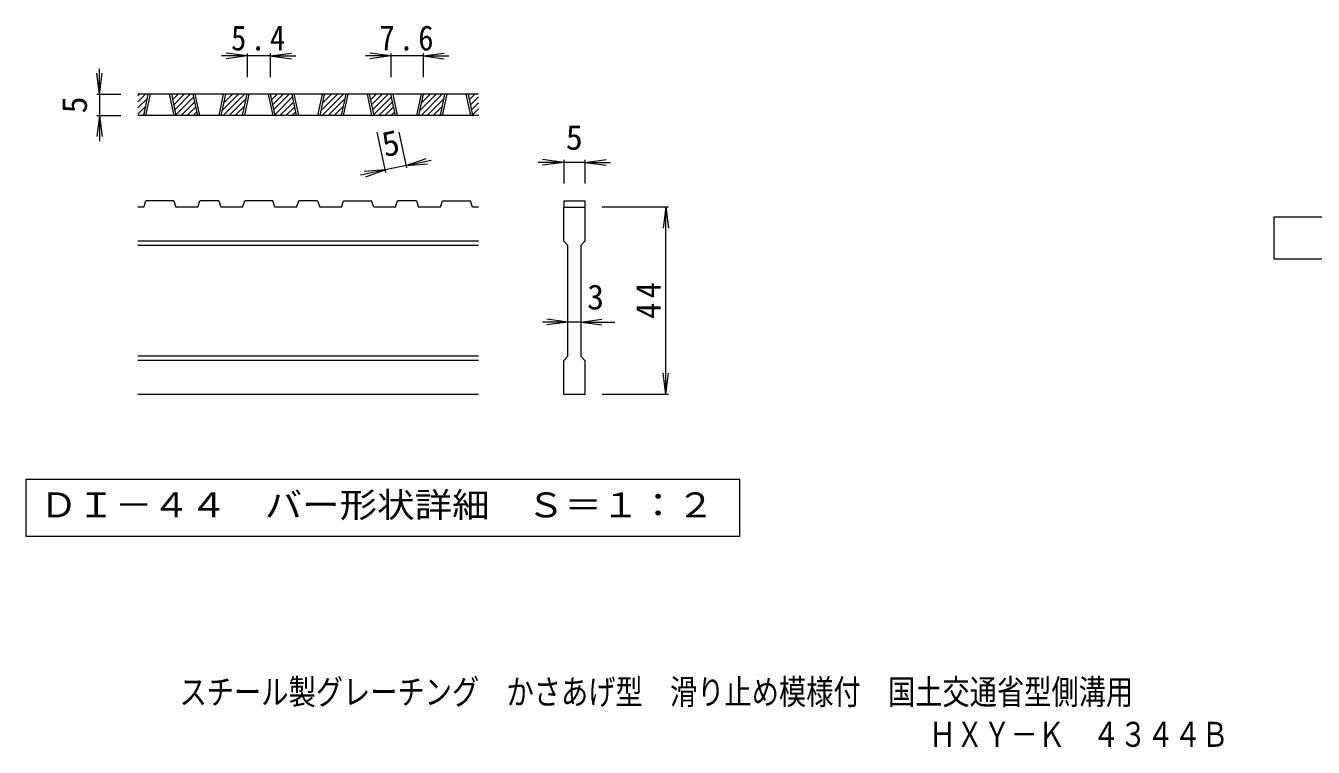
# Model space of a CAD drawing. Units: millimetres on the paper, enlarged 5 times, with parts at other scales. Extents: x -759 to 819, y -687 to 608.
# Drawn here: x -514 to 242, y -687 to -263 of the extents above; entities that cross this region are included whole.
import ezdxf
from ezdxf.enums import TextEntityAlignment as Align

# ---------------------------------------------------------------- set-up
doc = ezdxf.new("R2010")
doc.units = ezdxf.units.MM
doc.header["$LTSCALE"] = 5
for name, color, linetype, lineweight in [('D-0', 3, 'Continuous', 9), ('D-4', 7, 'Continuous', 9), ('F-4_F-4ﾚｲﾔ', 2, 'Continuous', 9)]:
    doc.layers.add(name, color=color, linetype=linetype, lineweight=lineweight)
doc.layers.add('F-5_F-5ﾚｲﾔ', color=2, linetype='Continuous')
doc.styles.add('ＭＳ ゴシック', font='')
doc.styles.get('ＭＳ ゴシック').set_extended_font_data('MS Gothic')

msp = doc.modelspace()

# ---------------------------------------------------------------- linework, layer by layer
at = {"layer": 'D-0'}
for p, q in [((-448.35, -307.776), (-443.816, -303.242)), ((-448.35, -304.24), (-447.352, -303.242)), ((-248.35, -303.242), (-448.35, -303.242)), ((-448.35, -311.311), (-442.769, -305.73)), ((-444.911, -315.742), (-442.236, -303.242)), ((-443.661, -315.742), (-440.986, -303.242)), ((-429.911, -303.242), (-427.236, -315.742)), ((-428.661, -303.242), (-425.986, -315.742)), ((-428.576, -303.641), (-428.177, -303.242)), ((-427.953, -306.554), (-424.641, -303.242)), ((-427.329, -309.466), (-421.106, -303.242)), ((-426.706, -312.378), (-417.57, -303.242)), ((-426.083, -315.291), (-415.553, -304.761)), ((-422.999, -315.742), (-414.93, -307.673)), ((-413.203, -315.742), (-415.878, -303.242)), ((-411.953, -315.742), (-414.628, -303.242)), ((-398.203, -303.242), (-400.878, -315.742)), ((-396.953, -303.242), (-399.628, -315.742)), ((-399.041, -312.997), (-389.286, -303.242)), ((-398.251, -315.742), (-385.75, -303.242)), ((-398.078, -308.499), (-392.821, -303.242)), ((-397.116, -304.001), (-396.357, -303.242)), ((-394.715, -315.742), (-384.703, -305.73)), ((-386.845, -315.742), (-384.17, -303.242)), ((-385.595, -315.742), (-382.92, -303.242)), ((-371.845, -303.242), (-369.17, -315.742)), ((-370.595, -303.242), (-367.92, -315.742)), ((-370.51, -303.641), (-370.111, -303.242)), ((-369.887, -306.554), (-366.575, -303.242)), ((-369.263, -309.466), (-363.04, -303.242)), ((-368.64, -312.378), (-359.504, -303.242)), ((-368.017, -315.291), (-357.487, -304.761)), ((-364.933, -315.742), (-356.864, -307.673)), ((-355.137, -315.742), (-357.812, -303.242)), ((-353.887, -315.742), (-356.562, -303.242)), ((-340.137, -303.242), (-342.812, -315.742)), ((-338.887, -303.242), (-341.562, -315.742)), ((-340.975, -312.997), (-331.22, -303.242)), ((-340.185, -315.742), (-327.684, -303.242)), ((-340.012, -308.499), (-334.755, -303.242)), ((-339.05, -304.001), (-338.291, -303.242)), ((-336.649, -315.742), (-326.637, -305.73)), ((-328.779, -315.742), (-326.104, -303.242)), ((-327.529, -315.742), (-324.854, -303.242)), ((-313.779, -303.242), (-311.104, -315.742)), ((-312.529, -303.242), (-309.854, -315.742)), ((-312.444, -303.641), (-312.045, -303.242)), ((-311.821, -306.554), (-308.509, -303.242)), ((-311.197, -309.466), (-304.974, -303.242)), ((-310.574, -312.378), (-301.438, -303.242)), ((-309.951, -315.291), (-299.421, -304.761)), ((-306.867, -315.742), (-298.798, -307.673)), ((-297.071, -315.742), (-299.746, -303.242)), ((-295.821, -315.742), (-298.496, -303.242)), ((-282.071, -303.242), (-284.746, -315.742)), ((-280.821, -303.242), (-283.496, -315.742)), ((-282.909, -312.997), (-273.154, -303.242)), ((-282.119, -315.742), (-269.618, -303.242)), ((-281.946, -308.499), (-276.689, -303.242)), ((-280.984, -304.001), (-280.225, -303.242)), ((-278.583, -315.742), (-268.571, -305.73)), ((-270.713, -315.742), (-268.038, -303.242)), ((-269.463, -315.742), (-266.788, -303.242)), ((-255.713, -303.242), (-253.038, -315.742)), ((-254.463, -303.242), (-251.788, -315.742)), ((-254.378, -303.641), (-253.979, -303.242)), ((-253.755, -306.554), (-250.443, -303.242)), ((-253.131, -309.466), (-248.35, -304.684)), ((-252.508, -312.378), (-248.35, -308.22)), ((-448.35, -314.847), (-443.731, -310.228)), ((-248.35, -315.742), (-448.35, -315.742)), ((-445.71, -315.742), (-444.694, -314.726)), ((-419.464, -315.742), (-414.307, -310.585)), ((-415.928, -315.742), (-413.684, -313.498)), ((-391.18, -315.742), (-385.665, -310.228)), ((-387.644, -315.742), (-386.628, -314.726)), ((-361.398, -315.742), (-356.241, -310.585)), ((-357.862, -315.742), (-355.618, -313.498)), ((-333.113, -315.742), (-327.599, -310.228)), ((-329.578, -315.742), (-328.562, -314.726)), ((-303.332, -315.742), (-298.175, -310.585)), ((-299.796, -315.742), (-297.552, -313.498)), ((-275.047, -315.742), (-269.533, -310.228)), ((-271.512, -315.742), (-270.496, -314.726)), ((-251.885, -315.291), (-248.35, -311.755)), ((-248.801, -315.742), (-248.35, -315.291)), ((-444.911, -369.492), (-448.35, -369.492)), ((-444.911, -369.492), (-443.661, -365.742)), ((-427.236, -365.742), (-443.661, -365.742)), ((-427.236, -365.742), (-425.986, -369.492)), ((-413.203, -369.492), (-425.986, -369.492)), ((-413.203, -369.492), (-411.953, -365.742)), ((-400.878, -365.742), (-411.953, -365.742)), ((-400.878, -365.742), (-399.628, -369.492)), ((-386.845, -369.492), (-399.628, -369.492)), ((-386.845, -369.492), (-385.595, -365.742)), ((-369.17, -365.742), (-385.595, -365.742)), ((-367.92, -369.492), (-369.17, -365.742)), ((-355.137, -369.492), (-367.92, -369.492)), ((-355.137, -369.492), (-353.887, -365.742)), ((-342.812, -365.742), (-353.887, -365.742)), ((-342.812, -365.742), (-341.562, -369.492)), ((-328.779, -369.492), (-341.562, -369.492)), ((-328.779, -369.492), (-327.529, -365.742)), ((-327.529, -365.742), (-311.104, -365.742)), ((-309.854, -369.492), (-311.104, -365.742)), ((-297.071, -369.492), (-309.854, -369.492)), ((-297.071, -369.492), (-295.821, -365.742)), ((-284.746, -365.742), (-295.821, -365.742)), ((-284.746, -365.742), (-283.496, -369.492)), ((-270.713, -369.492), (-283.496, -369.492)), ((-270.713, -369.492), (-269.463, -365.742)), ((-269.463, -365.742), (-253.038, -365.742)), ((-251.788, -369.492), (-253.038, -365.742)), ((-248.35, -369.492), (-251.788, -369.492)), ((-198.35, -365.742), (-185.85, -365.742)), ((-198.35, -365.742), (-198.35, -369.492)), ((-198.35, -369.492), (-185.85, -369.492)), ((-198.35, -389.492), (-198.35, -369.492)), ((-185.85, -365.742), (-185.85, -369.492)), ((-185.85, -369.492), (-185.85, -389.492)), ((-248.35, -389.492), (-448.35, -389.492)), ((-248.35, -391.992), (-448.35, -391.992)), ((-198.35, -389.492), (-195.85, -391.992)), ((-195.85, -456.992), (-195.85, -391.992)), ((-188.35, -391.992), (-185.85, -389.492)), ((-188.35, -391.992), (-188.35, -456.992)), ((-248.35, -456.992), (-448.35, -456.992)), ((-248.35, -459.492), (-448.35, -459.492)), ((-188.35, -456.992), (-185.85, -459.492)), ((-185.85, -459.492), (-185.85, -479.492)), ((-248.35, -479.492), (-448.35, -479.492)), ((-185.85, -479.492), (-198.35, -479.492))]:
    msp.add_line(p, q, dxfattribs=at)
msp.add_lwpolyline([(-198.35, -479.492), (-198.35, -459.492), (-195.85, -456.992)], dxfattribs=at)
at = {"layer": 'D-0', "color": 7}
msp.add_lwpolyline([(-514.177, -529.492), (-514.177, -562.718), (-95.023, -562.718), (-95.023, -529.492)], close=True, dxfattribs=at)
at = {"layer": 'D-4'}
for p, q in [((-384.17, -280.742), (-396.563, -279.111)), ((-384.17, -279.242), (-384.17, -293.242)), ((-370.595, -280.742), (-358.202, -279.111)), ((-370.595, -279.242), (-370.595, -293.242)), ((-299.746, -280.742), (-312.139, -279.111)), ((-299.746, -279.242), (-299.746, -293.242)), ((-280.821, -280.742), (-268.428, -279.111)), ((-280.821, -279.242), (-280.821, -293.242)), ((-384.17, -280.742), (-399.17, -280.742)), ((-384.17, -280.742), (-396.563, -282.374)), ((-370.595, -280.742), (-384.17, -280.742)), ((-370.595, -280.742), (-358.202, -282.374)), ((-370.595, -280.742), (-355.595, -280.742)), ((-299.746, -280.742), (-314.746, -280.742)), ((-299.746, -280.742), (-312.139, -282.374)), ((-280.821, -280.742), (-299.746, -280.742)), ((-280.821, -280.742), (-268.428, -282.374)), ((-280.821, -280.742), (-265.821, -280.742)), ((-470.85, -303.242), (-472.481, -290.849)), ((-470.85, -303.242), (-470.85, -288.242)), ((-470.85, -303.242), (-469.218, -290.849)), ((-472.35, -303.242), (-458.35, -303.242)), ((-470.85, -303.242), (-470.85, -315.742)), ((-470.85, -315.742), (-472.481, -328.135)), ((-472.35, -315.742), (-458.35, -315.742)), ((-470.85, -315.742), (-469.218, -328.135)), ((-470.85, -315.742), (-470.85, -330.742)), ((-302.703, -349.161), (-307.762, -325.521)), ((-290.48, -346.545), (-294.979, -325.521)), ((-303.017, -347.694), (-317.685, -350.833)), ((-303.017, -347.694), (-315.477, -348.692)), ((-303.017, -347.694), (-314.794, -351.883)), ((-290.793, -345.078), (-303.017, -347.694)), ((-290.793, -345.078), (-279.016, -340.889)), ((-290.793, -345.078), (-276.126, -341.939)), ((-290.793, -345.078), (-278.333, -344.08)), ((-198.35, -343.242), (-213.35, -343.242)), ((-198.35, -343.242), (-210.743, -341.611)), ((-198.35, -343.242), (-210.743, -344.874)), ((-198.35, -341.742), (-198.35, -355.742)), ((-185.85, -343.242), (-198.35, -343.242)), ((-185.85, -343.242), (-173.457, -341.611)), ((-185.85, -341.742), (-185.85, -355.742)), ((-185.85, -343.242), (-173.457, -344.874)), ((-185.85, -343.242), (-170.85, -343.242)), ((-136.85, -369.492), (-175.85, -369.492)), ((-138.35, -369.492), (-139.981, -381.885)), ((-138.35, -369.492), (-136.718, -381.885)), ((-138.35, -479.492), (-138.35, -369.492)), ((-195.85, -436.992), (-210.85, -436.992)), ((-195.85, -436.992), (-208.243, -435.361)), ((-195.85, -436.992), (-208.243, -438.624)), ((-188.35, -436.992), (-195.85, -436.992)), ((-188.35, -436.992), (-175.957, -435.361)), ((-188.35, -436.992), (-175.957, -438.624)), ((-188.35, -436.992), (-168.35, -436.992)), ((-138.35, -479.492), (-139.981, -467.099)), ((-138.35, -479.492), (-136.718, -467.099)), ((-136.85, -479.492), (-175.85, -479.492))]:
    msp.add_line(p, q, dxfattribs=at)
at = {"layer": 'F-4_F-4ﾚｲﾔ'}
msp.add_lwpolyline([(218.824, -400.141), (218.824, -375.14), (331.324, -375.14), (331.324, -400.141)], close=True, dxfattribs=at)

# ---------------------------------------------------------------- texts
at = {"layer": 'D-0', "color": 2, "style": 'ＭＳ ゴシック', "width": 1.1}
msp.add_text('ＤＩ－４４\u3000バー形状詳細\u3000Ｓ＝１：２', height=14.66, dxfattribs=at).set_placement((-505.85, -556.105), align=Align.BOTTOM_LEFT)
at = {"layer": 'D-4', "color": 2, "style": 'ＭＳ ゴシック'}
for rotation, p in [(90, (-473.85, -314.492)), (12.079, (-302.422, -344.499))]:
    msp.add_text('5', height=14.66, rotation=rotation, dxfattribs=at).set_placement(p, align=Align.BOTTOM_LEFT)
for s, p in [('5', (-197.1, -340.242)), ('3', (-184.6, -433.992))]:
    msp.add_text(s, height=14.66, dxfattribs=at).set_placement(p, align=Align.BOTTOM_LEFT)
at = {"layer": 'D-4', "color": 2, "char_height": 14.66, "attachment_point": 7, "style": 'ＭＳ ゴシック'}
for s, insert in [('\\T1.27;\\W0.9;5.4', (-393.633, -277.742)), ('\\T1.27;\\W0.9;7.6', (-306.534, -277.742))]:
    msp.add_mtext(s, dxfattribs=dict(at, insert=insert))
at = {"layer": 'D-4', "color": 2, "insert": (-141.35, -435.117), "char_height": 14.66, "attachment_point": 7, "rotation": 90, "style": 'ＭＳ ゴシック'}
msp.add_mtext('\\T1.27;\\W0.95;44', dxfattribs=at)
at = {"layer": 'F-5_F-5ﾚｲﾔ', "style": 'ＭＳ ゴシック', "width": 0.8}
for s, p in [('スチール製グレーチング\u3000かさあげ型\u3000滑り止め模様付\u3000国土交通省型側溝用', (-423.899, -665.917)), ('ＨＸＹ－Ｋ\u3000４３４４Ｂ', (16.063, -690.831))]:
    msp.add_text(s, height=14.66, dxfattribs=at).set_placement(p, align=Align.BOTTOM_LEFT)

doc.saveas('drawing.dxf')
